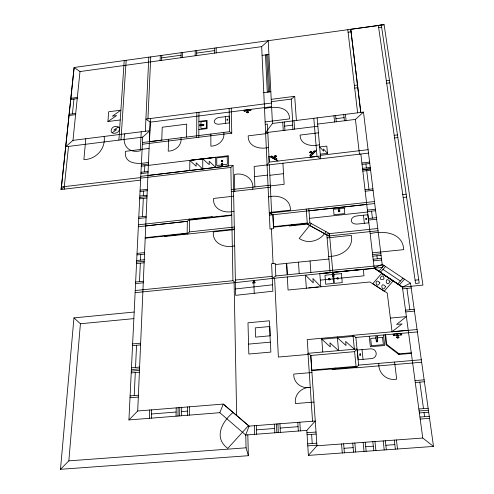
<?xml version="1.0" encoding="UTF-8"?>
<svg xmlns="http://www.w3.org/2000/svg" width="494" height="494" viewBox="0 0 494 494"><rect width="100%" height="100%" fill="white"/><g stroke="black" fill="none" stroke-linecap="round" stroke-linejoin="round"><path stroke-width="0.74" d="M202.744 168.991L202.768 158.87L209.228 164.675L209.215 161.272L215.736 167.417L215.668 157.32L189.863 160.427L189.733 170.535M201.521 158.945L190.894 160.223M198.804 137.252L198.946 112.305M196.68 55.556L196.717 50.579M196.655 137.517L196.834 112.57M195.167 55.766L195.216 50.789M189.307 415.127L189.4 406.815M187.362 415.281L187.461 406.97M164.601 236.033L164.582 236.527L187.158 234.076L189.486 231.908L189.634 219.12L138.425 224.807M189.634 219.12L187.337 221.318L187.164 234.144L234.335 229.018M181.582 415.744L181.712 407.439M186.51 137.128L186.707 124.142L162.217 127.236L161.779 140.166L149.46 141.667L150.232 122.166L145.903 119.091L271.404 103.03M177.988 416.028L178.136 407.729M179.643 415.899L179.779 407.593M182.533 57.495L182.632 52.525M181.014 137.746C182.113 145.267 175.327 151.016 168.219 151.158L168.559 139.289M176.049 416.183L176.21 407.883M181.032 57.705L181.131 52.728M167.627 235.749L167.639 235.255M151.337 418.152L151.621 409.872M161.606 60.367L161.785 55.396M149.41 418.301L149.707 410.026M160.112 60.571L160.303 55.6M142.692 137.128L65.653 146.767L72.976 140.364L149.867 130.675L142.692 137.128L128.928 419.931L137.703 410.996L150.392 118.517M134.238 395.571L135.294 372.562M135.529 367.456L136.554 345.263M139.481 281.617L140.333 263.172M140.469 260.11L140.728 254.521M142.47 216.656L143.309 198.403M143.439 195.612L143.649 191.098M144.532 171.856L144.81 165.817M147.941 118.826L150.744 56.921M145.335 131.243L148.805 57.187M141.216 131.768L140.265 150.837C128.551 153.591 121.722 145.014 124.852 133.825M64.269 189.134L64.418 186.627M120.981 139.845L126.161 60.311M118.893 140.105L124.204 60.577M107.927 121.555L108.674 111.774L120.863 110.187L112.416 116.133L116.578 115.596L107.927 121.543L120.209 119.98M104.172 136.43C105.79 148.688 96.108 159.439 83.881 159.611L85.802 138.746M60.49 469.3L68.845 460.859L80.411 323.755L73.964 317.883L60.49 469.3L248.359 455.703L247.815 434.856M72.976 140.364L79.985 71.556L74.131 67.48L61.083 189.511L140.599 180.112M68.518 146.409L64.3 186.639L61.083 189.511M72.42 113.861L73.964 99.059M306.231 209.098L307.324 224.14L328.862 235.971L329.615 233.613L377.774 228.494M245.691 435.016L249.075 426.118L315.265 421.018L306.817 430.391L245.691 435.016L219.818 412.7L128.928 419.931M219.818 412.7L223.263 404.073L249.075 426.118L223.263 404.073L137.703 410.996M310.763 155.165L310.874 154.949M383.986 278.857C384.011 271.187 375.662 281.561 383.745 279.135M396.954 337.062L396.731 337.519L397.349 338.149L398.862 337.717L397.991 335.871L397.726 333.814M396.978 337.019L397.009 333.876M202.54 124.945L203.417 124.346L204.028 124.76L203.417 125.532L202.54 125.155M268.211 40.693L272.453 123.451L265.611 132.676L317.858 126.229M325.954 231.612C320.594 240.782 308.262 244.703 299.203 238.435L311.239 223.547M306.817 430.391L308.392 455.4L316.963 445.773L422.759 438.036L433.51 446.422L410.533 283.173L382.165 264.228L363.479 112.101L272.453 123.451M397.75 283.964L402.993 278.134M399.288 285.001L404.53 279.166M312.535 421.228L307.99 353.315L357.02 349.005L354.612 351.654L356.186 367.795L358.619 365.097L421.314 359.756M273.701 158.531L274.559 157.586L277.097 159.012L276.239 159.957L271.262 157.16M273.231 158.265L274.633 156.623L274.849 155.684L275.596 155.443L276.337 155.857L276.294 156.493L273.8 158.426M275.677 159.636L276.535 158.698M248.501 425.63L227.765 448.404C213.198 437.573 222.146 421.654 233.069 412.447M378.861 271.237L384.091 265.513M380.361 272.243L385.592 266.519M316.469 150.083L309.886 157.265L317 156.425L320.668 158.772L317.142 117.881M399.035 354.624L399.467 354.155L386.635 344.38L386.203 344.843L399.035 354.624L399.467 354.155M312.257 152.837L314.382 150.689L315.444 151.337L312.918 153.9L311.529 153.041L311.924 152.64L311.121 151.485L310.337 151.485L309.695 152.479C310.917 153.424 312.498 152.183 313.202 153.418M311.56 153.01L311.924 152.64M311.856 153.245L309.713 155.412L310.775 156.067L311.276 155.554L310.213 154.906L311.263 155.573L312.918 153.9M309.997 152.745C312.813 150.831 309.775 151.331 309.948 152.708M140.697 178.136L230.865 167.454L233.057 165.373L235.669 295.344L272.849 291.219L271.595 263.728L275.232 263.358L275.837 275.948L272.262 278.449L235.416 282.611L135.121 292.652M79.985 71.556L261.684 46.646L268.211 40.724M317.673 124.074L355.427 119.406L363.479 112.101M271.336 101.659L291.219 99.109L294.708 96.318L296.4 120.468M392.045 331.709L402.067 323.91L396.602 324.41L406.352 316.611L390.359 318.087M112.169 132.707L116.664 129.687L113.787 130.058L118.27 127.044M329.615 233.613L309.88 222.806L307.324 224.14L326.843 234.946M319.822 273.688L374.464 268.353L402.412 287.107L410.533 283.173M360.842 154.023L374.18 268.075L382.165 264.228M310.275 387.389C301.556 387.142 293.967 394.7 295.443 403.561L313.968 402.079M402.419 287.131L422.938 285.118L384.104 24.7L350.783 29.294L360.818 112.434M384.104 24.7L74.131 67.48L61.2 189.498L61.349 186.991L140.722 177.581M378.67 27.608L381.652 27.195M348.091 32.209L351.043 31.801M161.692 57.878L181.082 55.211M196.698 53.068L214.686 50.592M262.079 55.371L268.915 54.445M70.833 98.312L77.348 97.448M70.704 99.492L77.225 98.627M69.123 114.293L75.718 113.435M68.993 115.497L75.594 114.639M263.784 92.656L270.829 91.742M386.345 80.8L389.457 80.398M354.383 85.406L357.465 85.011M386.697 83.239L389.815 82.838M354.698 88.105L357.792 87.704M271.218 99.337L294.708 96.318M225.332 116.633C221.855 117.498 215.446 116.528 214.248 121.184C214.1 124.093 217.731 124.469 219.898 124.093L229.296 122.907L229.179 116.146L225.332 116.633L225.431 123.395M150.232 122.166L271.595 106.704M264.512 108.624C273.503 106.167 289.49 105.975 289.558 118.887L265.117 121.944M247.235 110.915L244.147 111.311L244.116 110.292L250.896 109.427L250.933 110.446L247.815 110.841M247.247 111.236L247.827 111.162M198.909 121.394L207.085 120.363L207.091 128.625L198.86 129.656M265.229 124.352L267.415 124.08L269.218 162.094L267.087 165.101L368.518 153.115M142.426 142.538L229.562 131.713L231.766 133.17L231.272 108.167M335.932 118.671L344.065 117.658M284.649 126.118L292.639 125.124M142.346 144.254L231.766 133.17M267.859 133.429L248.216 135.85C247.593 146.662 260.035 149.756 268.52 147.434M149.095 148.416L125.451 151.331C123.617 164.805 139.691 164.422 148.496 162.211M318.432 132.824L300.099 135.066C300.068 145.057 311.856 146.792 319.457 144.711M141.34 164.91L148.416 164.057M394.206 135.3L397.46 134.911M141.272 166.243L228.426 155.703L228.599 165.891L147.922 175.475M203.349 158.901L215.088 157.487M394.589 137.962L397.849 137.573M140.981 172.283L148.095 171.43M140.913 173.629L148.039 172.777M320.273 154.184L327.473 153.325L326.812 146.101L319.655 146.959L323.638 151.164L323.447 148.966L327.473 153.325M140.784 176.333L233.057 165.373M320.371 155.351L368.098 149.682M320.433 156.018L269.218 162.094L268.86 156.11L278.017 161.05M267.056 164.94L254.157 166.466L254.892 186.936M361.892 163.001L369.623 162.1M254.521 176.624L267.52 175.104M140.111 190.134L147.323 189.295M362.053 164.397L369.796 163.495M269.841 175.29L283.525 173.69M140.043 191.518L147.261 190.678M362.516 168.349L370.278 167.447M362.67 169.683L370.444 168.781M362.682 169.763L370.451 168.862M139.827 196.032L147.064 195.198M362.837 171.097L370.617 170.195M139.759 197.427L147.008 196.587M139.691 198.823L146.94 197.989M231.272 189.653L270.311 185.164M270.348 185.905L284.136 184.324L282.92 163.23M231.309 191.697L270.409 187.214M233.674 196.167L213.593 198.452C212.463 209.604 224.992 213.766 233.977 211.234M268.545 196.927C277.999 194.352 290.88 198.588 290.404 210.141L269.255 212.482M365.023 189.776L372.914 188.887M365.196 191.234L373.094 190.344M138.802 217.07L146.15 216.242M138.728 218.509L146.088 217.681M363.448 215.211C359.694 216.088 352.018 214.841 351.228 220.349C351.351 223.708 355.402 224.393 358.082 223.986L368.765 222.837L367.82 214.742L363.448 215.211L364.368 223.313M235.545 288.953L272.552 284.803M402.752 194.556L406.154 194.173M189.715 219.145L212.309 216.638L212.309 217.125M189.708 219.632L231.742 214.964M189.622 220.126L231.748 215.452M138.326 226.746L187.337 221.318M145.681 225.949L187.337 221.337M403.166 197.458L406.581 197.081M374.471 201.558L269.286 213.186L272.892 214.76L374.711 203.54M269.372 215.149L271.719 214.89L269.347 164.835M308.985 210.827L366.69 204.467M367.4 210.092L375.409 209.221M367.573 211.599L375.594 210.722M309.547 218.342L367.573 212.019M189.48 231.902L234.298 227.03M145.168 237.7L187.177 233.131M145.199 238.188L187.17 233.582M234.347 229.611L213.352 231.89C212.099 243.604 225.054 248.488 234.675 245.802M273.466 226.684L307.243 223.029M273.491 227.184L291.318 225.258L291.287 224.758M368.388 218.558L376.447 217.687M368.567 220.071L376.638 219.206M137.029 253.403L144.575 252.601M136.955 254.916L144.507 254.12M328.862 235.971L378.058 230.766M327.102 237.904L351.358 235.342C354.025 248.624 340.422 256.849 328.683 256.349M370.148 233.613C383.4 230.445 402.734 232.341 403.74 249.631L372.396 252.842M136.684 260.511L144.267 259.714M136.61 262.036L144.199 261.24M136.535 263.568L144.131 262.771M328.918 259.035L286.631 263.358L287.273 274.781L286.644 263.364L275.288 264.525M372.606 254.601L380.88 253.755M372.791 256.201L381.078 255.355M135.64 282.006L143.334 281.228M373.143 259.22L381.448 258.381M135.56 283.581L143.266 282.803M373.334 260.832L381.646 259.992M235.36 280.042L272.169 276.344M275.837 275.948L382.294 265.253L382.56 267.402L272.262 278.449M135.226 290.521L232.952 280.709L235.416 282.611M320.334 280.135L363.998 275.806L363.281 269.267L319.816 273.62L320.859 286.792L312.924 278.511L313.252 282.871L305.44 275.133L306.342 288.23M308.75 287.885L318.377 286.94M415.096 280.154L418.721 279.802M73.964 317.883L134.177 312.041M402.647 288.817L411.212 287.99M80.411 323.755L133.855 318.63M405.525 310.17L414.219 309.361M405.759 311.912L414.46 311.103M132.627 343.917L140.648 343.182M132.54 345.627L140.568 344.892M248.55 344.114L270.428 342.144L270.854 352.08L248.828 354.031L247.988 322.792L269.397 320.791L270.304 342.157M408.279 330.27L392.051 331.733L387.259 293.041L369.938 281.975L288.051 290.021L287.323 276.967M354.371 349.239L353.012 335.309L417.06 329.547M353.031 335.488L307.225 339.582L308.145 353.278M321.785 339.211L353.124 336.395M363.028 359.342L369.92 358.724C379.126 358.959 377.743 347.066 368.876 349.023L357.261 350.036L358.224 359.756L363.028 359.342L362.028 349.622M353.012 335.309L355.871 337.445L417.393 331.931M397.195 335.333L393.36 335.679L393.175 334.222L401.591 333.469L401.783 334.926L397.917 335.272M397.25 335.79L397.973 335.722M131.466 367.814L139.604 367.098M131.379 369.58L139.53 368.864M308.071 354.451L278.357 357.051L274.627 278.215M131.299 371.142L139.462 370.432M307.99 353.315L310.769 355.489L354.612 351.654M131.213 372.921L139.382 372.21M411.267 352.778L399.01 353.84L399.09 354.451L411.354 353.395M356.044 366.301L311.77 370.068L310.794 355.482M311.807 370.685L335.531 368.666L335.475 368.049M356.186 367.795L421.66 362.238M311.936 372.538L293.769 374.075C293.325 382.504 301.217 388.809 309.349 387.463M130.095 395.916L138.382 395.225M130.008 397.75L138.308 397.059M415.016 380.584L424.136 379.837M415.275 382.492L424.408 381.745M151.479 414.003L176.13 412.021M181.644 411.582L187.411 411.119M418.85 408.995L428.144 408.272M419.116 410.971L428.421 410.248M419.381 412.953L428.699 412.237M419.931 417.047L429.28 416.331M256.485 429.866L274.627 428.477M280.16 428.057L298.061 426.693M420.203 419.048L429.558 418.332M306.965 432.732L316.024 432.046M307.089 434.72L316.16 434.041M68.845 460.859L246.061 447.811L248.359 455.703M307.663 443.847L316.784 443.174M307.787 445.866L316.926 445.193M344.015 448.305L353.148 447.644M365.69 446.737L373.31 446.181M385.839 445.273L394.829 444.625M308.392 455.4L433.51 446.422M274.392 157.049L274.788 157.271M272.138 156.228L271.539 155.894L270.681 156.833L271.28 157.172L272.12 156.215L274.084 157.32M313.912 151.164L314.968 151.819M382.98 269.378L400.375 281.043M374.433 268.217L402.412 287.107L422.759 438.036M374.18 268.075L402.412 287.107M354.377 349.227L345.658 341.41L346.035 345.528L337.408 337.742M189.752 160.377L196.149 166.243L196.174 162.798L202.633 168.917M321.779 339.143L330.276 346.924L329.943 342.805L338.532 350.623L337.334 336.902M406.926 288.403L409.872 309.769M419.838 382.115L423.494 408.631M424.037 412.595L424.605 416.689M400.683 333.549L400.9 335M394.027 334.148L394.212 335.599M394.57 362.034L396.676 379.133C386.963 381.177 378.083 373.205 378.787 363.38M350.746 29.344L360.774 112.441M365.924 163.946L366.394 167.898M366.727 170.646L368.962 189.332M371.581 211.16L372.414 218.12M376.928 255.781L377.293 258.8M385.623 334.778L386.808 344.695L386.135 344.75L384.962 334.839M396.435 439.963L397.503 449.003M347.801 29.745L357.619 112.836M383.424 335L384.659 345.491L370.364 346.751L369.228 336.272M394.298 440.117L395.354 449.157M355.427 119.406L359.459 154.184M385.339 440.772L386.345 449.806M383.214 440.932L384.209 449.96M345.417 114.355L346.09 120.561M343.738 114.565L344.398 120.771M374.958 441.531L375.903 450.553M372.84 441.685L373.773 450.707M335.617 115.577L336.247 121.777M333.944 115.787L334.562 121.987M355.871 337.445L358.619 365.097M365.251 442.241L366.14 451.25M363.139 442.396L364.016 451.405M339.557 207.338L339.823 210.117L338.384 210.277L338.118 207.499M354.846 443.007L355.674 452.004M352.741 443.155L353.562 452.158M332.833 272.385L329.43 233.631L326.756 233.915L330.091 272.663M343.633 443.822L344.398 452.813M341.539 443.976L342.293 452.967M313.807 118.294L317 156.425M321.711 338.279L322.761 352.006M308.836 208.814L309.88 222.806M310.047 260.962L310.88 272.416M310.769 355.489L316.963 445.773M294.016 120.764L294.585 129.101M291.219 99.109L292.683 120.931M292.362 120.968L292.917 129.311M311.621 434.38L312.22 443.507M298.487 262.141L299.228 273.577M284.396 121.962L284.902 130.299M282.747 122.172L283.241 130.502M299.846 422.209L300.358 430.879M297.814 422.364L298.308 431.04M267.773 54.599L269.65 91.89M266.637 54.754L268.477 92.045M265.494 54.908L267.303 92.199M272.941 214.76L273.515 226.678M272.892 214.76L273.559 228.66L270.008 229.049L261.684 46.646M271.453 228.889L273.071 263.58M279.956 423.741L280.357 432.398M277.931 423.895L278.326 432.546M276.461 424.006L276.844 432.664M274.442 424.167L274.812 432.818M250.168 109.52L250.223 110.539M252.749 189.239C254.429 178.772 243.888 171.986 234.409 174.555L234.761 191.302M253.786 280.536L254.206 293.288M247.784 109.822L247.834 111.267L248.457 112.255L247.284 112.91L246.691 112.484L247.253 111.341L247.204 109.896M256.349 425.562L256.621 434.195M244.802 110.205L244.833 111.224M254.342 425.711L254.601 434.343M245.746 435.016L246.061 447.811M234.113 282.741L236.663 415.46M230.865 167.454L232.952 280.709M229.142 108.439L229.562 131.713M223.77 132.429C225.196 140.154 218.157 146.076 210.889 146.181L210.845 134.041M216.181 47.899L216.218 52.877M214.668 48.103L214.699 53.086M208.999 217.49L208.999 217.978M202.552 124.451L202.546 125.464L199.564 125.84L199.57 124.821L202.552 124.451M202.861 124.951C203.614 126.137 203.954 123.778 202.861 124.951M200.965 121.82L200.935 128.699L206.362 128.02L206.362 121.135L200.965 121.82M385.616 286.52C381.763 294.257 379.534 280.067 385.616 286.52M390.032 281.389C386.197 289.089 383.943 274.979 390.032 281.389M379.843 282.778C375.959 290.484 373.878 276.387 379.843 282.778M119.554 129.156L118.677 131.305A4.452 3.316 -23 0 1 116.689 132.769C107.791 135.974 110.73 124.037 117.831 126.785A4.329 3.223 -23 0 1 119.295 128.063L119.554 129.156M246.704 112.434C247.692 113.268 250.069 111.49 246.704 112.453M376.23 340.712L376.36 341.897L377.675 341.78L377.546 340.594L376.23 340.712M376.539 340.94L376.613 341.62L377.367 341.552L377.293 340.872L376.539 340.94M337.075 277.955L337.174 279.036L338.415 278.912L338.316 277.832L337.075 277.955M337.359 278.159L337.692 278.875L338.254 278.462L337.359 278.159M328.701 278.783L328.504 279.487L329.276 280.042L330.258 279.308L329.455 278.48L328.701 278.783M328.985 278.987L329.313 279.709L329.875 279.289L328.985 278.987M338.476 210.679L338.291 211.321L339.038 211.821L339.971 211.136L339.199 210.388L338.476 210.679M338.754 210.858L339.075 211.512L339.606 211.123L338.754 210.858M253.793 280.753L252.403 283.056L255.33 282.759L253.793 280.753M221.466 160.717L221.244 161.297L221.886 161.742L222.794 161.118L222.146 160.451L221.466 160.717M221.701 160.883C221.429 162.341 223.356 160.34 221.701 160.883M275.782 159.08L275.825 159.111M393.094 280.944L384.246 291.238L372.729 283.735L381.559 273.553L393.094 280.944M271.91 156.907L271.91 156.907M398.899 337.285C397.831 338.686 394.657 336.927 398.899 337.285M276.245 156.524C273.207 155.554 276.072 155.147 276.263 156.499M394.502 334.704L394.119 334.883L394.502 334.704M245.08 110.607L245.08 110.607M400.782 334.29L400.362 334.179L400.782 334.29M250.186 110.038L249.865 110.162L250.186 110.038M381.325 24.972L378.348 25.379L415.565 283.439L419.202 283.087L381.325 24.972M227.623 119.184L226.974 119.264L226.993 120.345L227.641 120.258L227.623 119.184M227.234 156.635L216.724 157.901L216.78 165.484L227.357 164.224L227.234 156.635M222.677 163.144L221.349 163.304L221.38 165.836L222.708 165.681L222.677 163.144M344.269 208.079L333.512 209.265L334.018 214.748L344.818 213.569L344.269 208.079M307.237 223.56L289.317 225.505L289.348 226.005L307.274 224.066L307.237 223.56M366.394 218.329L365.653 218.41L365.801 219.7L366.542 219.62L366.394 218.329M333.759 273.213L332.258 273.367L332.524 276.405L334.024 276.257L333.759 273.213M332.771 274.485L324.972 275.263L325.707 284.204L333.555 283.433L332.771 274.485M341.403 273.645L333.592 274.429L334.382 283.371L342.243 282.599L341.403 273.645M269.823 326.515L255.268 327.868L255.571 337.124L270.218 335.79L269.823 326.515M377.293 336.426L375.706 336.568L376.082 339.909L377.675 339.767L377.293 336.426M382.51 337.414L370.661 338.476L371.451 345.714L383.356 344.664L382.51 337.414M360.459 353.865L359.651 353.932L359.811 355.482L360.614 355.408L360.459 353.865M355.989 367.005L332.116 369.03L332.166 369.648L356.051 367.616L355.989 367.005"/></g></svg>
